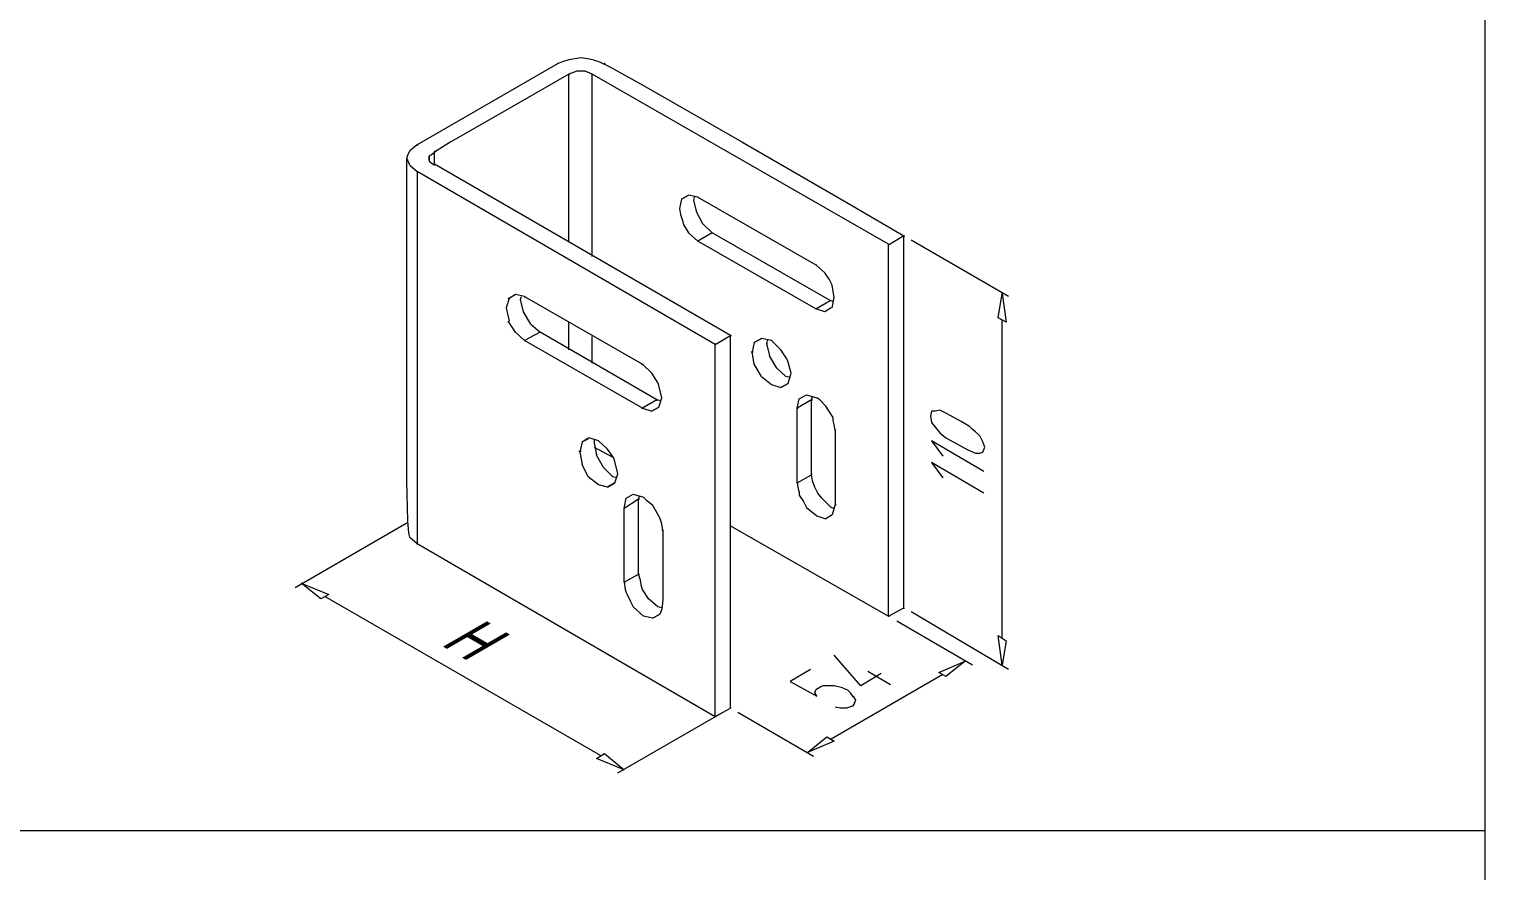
# Model space of a CAD drawing. Extents: x -37 to 4620, y -49 to 348.
# Drawn here: x 2997.7 to 3061, y 188.2 to 224.8 of the extents above; entities that cross this region are included whole.
import ezdxf

# ---------------------------------------------------------------- set-up
doc = ezdxf.new("R2010")
doc.units = 0
doc.header["$LTSCALE"] = 5
doc.layers.get('0').update_dxf_attribs({"linetype": 'CONTINUOUS', "lineweight": 30})
for name, color, linetype, lineweight in [('4', 160, 'CONTINUOUS', 18), ('Dimentions', 5, 'CONTINUOUS', 15), ('Рамки', 1, 'CONTINUOUS', 15)]:
    doc.layers.add(name, color=color, linetype=linetype, lineweight=lineweight)
doc.styles.add('15', font='russ.shx', dxfattribs={"width": 0.7, "height": 15})

msp = doc.modelspace()

# ---------------------------------------------------------------- linework, layer by layer
at = {"color": 7, "lineweight": 18}
for p, q in [((3021.393, 223.538, 0.008), (3021.126, 223.494, 0.008)), ((3021.661, 223.583, 0.008), (3021.393, 223.538, 0.008)), ((3021.928, 223.538, 0.008), (3021.661, 223.583, 0.008)), ((3022.196, 223.494, 0.008), (3021.928, 223.538, 0.008)), ((3020.636, 223.315, 0.008), (3014.529, 219.794, 0.008)), ((3021.126, 222.87, 0.008), (3017.961, 221.042, 0.008)), ((3020.858, 223.405, 0.008), (3020.636, 223.315, 0.008)), ((3020.636, 223.36, 0.008), (3020.636, 223.315, 0.008)), ((3021.126, 223.494, 0.008), (3020.858, 223.405, 0.008)), ((3021.483, 223.003, 0.008), (3021.126, 222.87, 0.008)), ((3021.126, 215.559, 0.008), (3021.126, 222.87, 0.008)), ((3021.126, 222.87, 0.008), (3021.171, 222.87, 0.008)), ((3021.839, 223.003, 0.008), (3021.483, 223.003, 0.008)), ((3022.151, 222.87, 0.008), (3021.839, 223.003, 0.008)), ((3035.033, 215.47, 0.008), (3022.151, 222.87, 0.008)), ((3022.151, 214.935, 0.008), (3022.151, 222.87, 0.008)), ((3022.151, 222.87, 0.008), (3022.196, 222.87, 0.008)), ((3022.196, 223.494, 0.008), (3022.463, 223.405, 0.008)), ((3022.463, 223.405, 0.008), (3022.909, 223.182, 0.008)), ((3022.686, 223.36, 0.008), (3022.686, 223.315, 0.008)), ((3022.909, 223.182, 0.008), (3024.38, 222.379, 0.008)), ((3024.38, 222.379, 0.008), (3028.659, 219.928, 0.008)), ((3017.961, 221.042, 0.008), (3016, 219.928, 0.008)), ((3014.529, 219.794, 0.008), (3014.217, 219.527, 0.008)), ((3014.529, 219.794, 0.008), (3014.573, 219.794, 0.008)), ((3016, 219.928, 0.008), (3015.376, 219.527, 0.008)), ((3028.659, 219.928, 0.008), (3033.117, 217.342, 0.008)), ((3014.083, 219.215, 0.008), (3014.128, 219.348, 0.008)), ((3014.217, 218.903, 0.008), (3014.083, 219.215, 0.008)), ((3014.083, 216.05, 0.008), (3014.083, 219.215, 0.008)), ((3014.128, 219.348, 0.008), (3014.217, 219.527, 0.008)), ((3015.197, 219.393, 0.008), (3015.064, 219.304, 0.008)), ((3015.064, 219.125, 0.008), (3015.064, 219.304, 0.008)), ((3015.064, 219.304, 0.008), (3015.064, 219.081, 0.008)), ((3015.064, 219.081, 0.008), (3015.287, 218.903, 0.008)), ((3015.376, 219.527, 0.008), (3015.197, 219.393, 0.008)), ((3015.287, 219.527, 0.008), (3015.287, 219.482, 0.008)), ((3015.287, 218.947, 0.008), (3015.287, 219.482, 0.008)), ((3014.217, 218.903, 0.008), (3014.529, 218.635, 0.008)), ((3027.5, 211.102, 0.008), (3014.529, 218.635, 0.008)), ((3014.529, 218.635, 0.008), (3014.529, 202.454, 0.008)), ((3014.529, 218.635, 0.008), (3014.573, 218.635, 0.008)), ((3028.169, 211.503, 0.008), (3015.287, 218.947, 0.008)), ((3015.287, 218.947, 0.008), (3015.287, 218.903, 0.008)), ((3026.029, 217.432, 0.008), (3025.94, 217.03, 0.008)), ((3026.341, 217.61, 0.008), (3026.029, 217.432, 0.008)), ((3026.029, 217.432, 0.008), (3026.341, 217.61, 0.008)), ((3026.341, 217.61, 0.008), (3026.029, 217.432, 0.008)), ((3026.341, 217.61, 0.008), (3026.029, 217.432, 0.008)), ((3026.742, 217.521, 0.008), (3026.341, 217.61, 0.008)), ((3026.564, 217.387, 0.008), (3026.609, 217.565, 0.008)), ((3026.698, 216.852, 0.008), (3026.564, 217.387, 0.008)), ((3026.742, 217.521, 0.008), (3031.869, 214.579, 0.008)), ((3026.742, 217.521, 0.008), (3026.787, 217.521, 0.008)), ((3033.117, 217.342, 0.008), (3035.702, 215.827, 0.008)), ((3025.94, 217.03, 0.008), (3025.985, 216.763, 0.008)), ((3025.985, 216.763, 0.008), (3026.074, 216.495, 0.008)), ((3026.965, 216.362, 0.008), (3026.698, 216.852, 0.008)), ((3014.083, 210.522, 0.008), (3014.083, 216.05, 0.008)), ((3026.074, 216.495, 0.008), (3026.118, 216.317, 0.008)), ((3026.118, 216.317, 0.008), (3026.207, 216.183, 0.008)), ((3026.207, 216.183, 0.008), (3026.341, 215.961, 0.008)), ((3026.742, 215.604, 0.008), (3026.341, 215.961, 0.008)), ((3027.366, 215.961, 0.008), (3026.742, 215.604, 0.008)), ((3026.965, 216.362, 0.008), (3027.366, 215.961, 0.008)), ((3032.493, 213.019, 0.008), (3027.366, 215.961, 0.008)), ((3027.366, 215.961, 0.008), (3027.411, 215.961, 0.008)), ((3031.869, 212.662, 0.008), (3026.742, 215.604, 0.008)), ((3026.742, 215.604, 0.008), (3026.787, 215.604, 0.008)), ((3035.702, 215.827, 0.008), (3035.033, 215.426, 0.008)), ((3035.033, 199.289, 0.008), (3035.033, 215.47, 0.008)), ((3035.033, 215.47, 0.008), (3035.078, 215.47, 0.008)), ((3035.657, 215.827, 0.008), (3035.747, 215.827, 0.008)), ((3035.702, 199.646, 0.008), (3035.702, 215.827, 0.008)), ((3031.869, 214.579, 0.008), (3032.27, 214.222, 0.008)), ((3031.869, 214.579, 0.008), (3031.913, 214.579, 0.008)), ((3032.448, 213.955, 0.008), (3032.27, 214.222, 0.008)), ((3032.582, 213.687, 0.008), (3032.448, 213.955, 0.008)), ((3032.671, 213.152, 0.008), (3032.582, 213.687, 0.008)), ((3018.541, 213.108, 0.008), (3018.407, 212.707, 0.008)), ((3018.496, 213.108, 0.008), (3018.808, 213.286, 0.008)), ((3018.808, 213.286, 0.008), (3018.541, 213.108, 0.008)), ((3019.209, 213.197, 0.008), (3018.808, 213.286, 0.008)), ((3019.031, 213.063, 0.008), (3019.075, 213.197, 0.008)), ((3019.165, 212.528, 0.008), (3019.031, 213.063, 0.008)), ((3019.209, 213.197, 0.008), (3024.335, 210.255, 0.008)), ((3019.209, 213.197, 0.008), (3019.209, 213.152, 0.008)), ((3031.869, 212.662, 0.008), (3032.493, 213.019, 0.008)), ((3032.448, 213.019, 0.008), (3032.537, 213.019, 0.008)), ((3032.626, 212.974, 0.008), (3032.493, 213.019, 0.008)), ((3032.582, 212.707, 0.008), (3032.671, 213.152, 0.008)), ((3018.407, 212.707, 0.008), (3018.541, 212.127, 0.008)), ((3018.808, 211.637, 0.008), (3018.496, 212.127, 0.008)), ((3019.477, 211.993, 0.008), (3019.165, 212.528, 0.008)), ((3032.27, 212.528, 0.008), (3031.869, 212.662, 0.008)), ((3031.869, 212.662, 0.008), (3031.913, 212.662, 0.008)), ((3032.537, 212.707, 0.008), (3032.27, 212.528, 0.008)), ((3032.537, 212.707, 0.008), (3032.27, 212.528, 0.008)), ((3019.209, 211.28, 0.008), (3018.808, 211.637, 0.008)), ((3019.878, 211.637, 0.008), (3019.209, 211.28, 0.008)), ((3019.477, 211.993, 0.008), (3019.878, 211.637, 0.008)), ((3024.959, 208.695, 0.008), (3019.878, 211.637, 0.008)), ((3019.878, 211.637, 0.008), (3019.922, 211.637, 0.008)), ((3021.126, 210.879, 0.008), (3021.126, 212.083, 0.008)), ((3027.5, 211.102, 0.008), (3028.169, 211.503, 0.008)), ((3028.124, 211.503, 0.008), (3028.213, 211.503, 0.008)), ((3028.169, 195.278, 0.008), (3028.169, 211.503, 0.008)), ((3024.335, 208.338, 0.008), (3019.209, 211.28, 0.008)), ((3019.209, 211.28, 0.008), (3019.254, 211.28, 0.008)), ((3022.151, 210.3, 0.008), (3022.151, 211.458, 0.008)), ((3027.5, 211.146, 0.008), (3027.5, 211.102, 0.008)), ((3027.5, 194.921, 0.008), (3027.5, 211.102, 0.008)), ((3029.194, 211.191, 0.008), (3029.105, 210.79, 0.008)), ((3029.194, 211.191, 0.008), (3029.506, 211.369, 0.008)), ((3029.506, 211.369, 0.008), (3029.194, 211.191, 0.008)), ((3029.952, 211.28, 0.008), (3029.506, 211.369, 0.008)), ((3029.774, 211.325, 0.008), (3029.729, 211.146, 0.008)), ((3029.729, 211.146, 0.008), (3029.863, 210.612, 0.008)), ((3029.729, 211.146, 0.008), (3029.774, 211.146, 0.008)), ((3029.952, 211.28, 0.008), (3030.353, 210.879, 0.008)), ((3030.531, 210.612, 0.008), (3030.353, 210.879, 0.008)), ((3014.083, 207.67, 0.008), (3014.083, 210.522, 0.008)), ((3024.291, 210.255, 0.008), (3024.38, 210.255, 0.008)), ((3024.335, 210.255, 0.008), (3024.737, 209.854, 0.008)), ((3029.06, 210.79, 0.008), (3029.149, 210.79, 0.008)), ((3029.194, 210.255, 0.008), (3029.105, 210.79, 0.008)), ((3029.506, 209.72, 0.008), (3029.194, 210.255, 0.008)), ((3030.175, 210.077, 0.008), (3029.863, 210.612, 0.008)), ((3030.62, 210.478, 0.008), (3030.531, 210.612, 0.008)), ((3030.665, 210.344, 0.008), (3030.62, 210.478, 0.008)), ((3030.799, 209.854, 0.008), (3030.665, 210.344, 0.008)), ((3024.915, 209.586, 0.008), (3024.737, 209.854, 0.008)), ((3025.004, 209.453, 0.008), (3024.915, 209.586, 0.008)), ((3029.506, 209.72, 0.008), (3029.952, 209.363, 0.008)), ((3030.576, 209.72, 0.008), (3030.175, 210.077, 0.008)), ((3030.754, 209.675, 0.008), (3030.576, 209.72, 0.008)), ((3030.665, 209.408, 0.008), (3030.799, 209.854, 0.008)), ((3025.049, 209.319, 0.008), (3025.004, 209.453, 0.008)), ((3025.182, 208.784, 0.008), (3025.049, 209.319, 0.008)), ((3029.952, 209.363, 0.008), (3030.353, 209.23, 0.008)), ((3030.353, 209.23, 0.008), (3030.665, 209.408, 0.008)), ((3030.665, 209.408, 0.008), (3030.353, 209.23, 0.008)), ((3030.353, 209.23, 0.008), (3030.665, 209.408, 0.008)), ((3030.665, 209.408, 0.008), (3030.353, 209.23, 0.008)), ((3030.353, 209.23, 0.008), (3030.665, 209.408, 0.008)), ((3030.665, 209.408, 0.008), (3030.353, 209.23, 0.008)), ((3024.291, 208.338, 0.008), (3024.38, 208.338, 0.008)), ((3024.959, 208.695, 0.008), (3024.335, 208.338, 0.008)), ((3024.335, 208.338, 0.008), (3024.737, 208.204, 0.008)), ((3024.737, 208.204, 0.008), (3025.049, 208.383, 0.008)), ((3025.049, 208.383, 0.008), (3024.737, 208.204, 0.008)), ((3024.737, 208.204, 0.008), (3025.049, 208.383, 0.008)), ((3025.049, 208.383, 0.008), (3024.737, 208.204, 0.008)), ((3024.737, 208.204, 0.008), (3025.049, 208.383, 0.008)), ((3025.049, 208.383, 0.008), (3024.737, 208.204, 0.008)), ((3025.138, 208.65, 0.008), (3024.959, 208.695, 0.008)), ((3024.959, 208.695, 0.008), (3024.959, 208.65, 0.008)), ((3025.049, 208.383, 0.008), (3025.182, 208.784, 0.008)), ((3031.066, 208.338, 0.008), (3031.155, 208.739, 0.008)), ((3031.69, 208.695, 0.008), (3031.066, 208.338, 0.008)), ((3031.066, 205.084, 0.008), (3031.066, 208.338, 0.008)), ((3031.066, 208.338, 0.008), (3031.111, 208.338, 0.008)), ((3031.155, 208.739, 0.008), (3031.467, 208.918, 0.008)), ((3031.155, 208.739, 0.008), (3031.467, 208.918, 0.008)), ((3031.467, 208.918, 0.008), (3031.913, 208.784, 0.008)), ((3031.69, 208.695, 0.008), (3031.735, 208.829, 0.008)), ((3031.69, 205.441, 0.008), (3031.69, 208.695, 0.008)), ((3031.69, 208.695, 0.008), (3031.735, 208.695, 0.008)), ((3032.047, 208.695, 0.008), (3031.913, 208.784, 0.008)), ((3032.314, 208.427, 0.008), (3032.047, 208.695, 0.008)), ((3032.626, 207.937, 0.008), (3032.314, 208.427, 0.008)), ((3014.083, 205.173, 0.008), (3014.083, 207.67, 0.008)), ((3032.626, 207.803, 0.008), (3032.626, 207.937, 0.008)), ((3032.671, 207.625, 0.008), (3032.626, 207.803, 0.008)), ((3036.906, 208.204, 0.008), (3036.861, 207.982, 0.008)), ((3036.861, 207.982, 0.008), (3036.906, 207.714, 0.008)), ((3037.084, 208.204, 0.008), (3036.906, 208.204, 0.008)), ((3036.906, 207.714, 0.008), (3037.084, 207.491, 0.008)), ((3021.705, 206.867, 0.008), (3021.973, 207.046, 0.008)), ((3022.017, 207.046, 0.008), (3021.705, 206.867, 0.008)), ((3022.419, 206.912, 0.008), (3022.017, 207.046, 0.008)), ((3032.715, 207.358, 0.008), (3032.671, 207.625, 0.008)), ((3032.715, 207.402, 0.008), (3032.715, 207.358, 0.008)), ((3032.715, 207.358, 0.008), (3032.715, 204.148, 0.008)), ((3021.572, 206.466, 0.008), (3021.661, 206.466, 0.008)), ((3021.705, 206.867, 0.008), (3021.616, 206.421, 0.008)), ((3021.616, 206.421, 0.008), (3021.705, 205.887, 0.008)), ((3021.973, 207.001, 0.008), (3021.705, 206.867, 0.008)), ((3021.705, 206.867, 0.008), (3021.973, 207.001, 0.008)), ((3022.24, 206.956, 0.008), (3022.24, 206.823, 0.008)), ((3022.24, 206.823, 0.008), (3022.329, 206.288, 0.008)), ((3022.24, 206.823, 0.008), (3022.24, 206.778, 0.008)), ((3022.24, 206.644, 0.008), (3023.043, 206.199, 0.008)), ((3022.419, 206.912, 0.008), (3022.82, 206.555, 0.008)), ((3022.998, 206.288, 0.008), (3022.82, 206.555, 0.008)), ((3021.973, 205.352, 0.008), (3021.705, 205.887, 0.008)), ((3022.641, 205.753, 0.008), (3022.329, 206.288, 0.008)), ((3023.087, 206.154, 0.008), (3022.998, 206.288, 0.008)), ((3023.132, 206.02, 0.008), (3023.087, 206.154, 0.008)), ((3023.266, 205.485, 0.008), (3023.132, 206.02, 0.008)), ((3014.128, 203.435, 0.008), (3014.083, 205.173, 0.008)), ((3022.419, 204.995, 0.008), (3021.973, 205.352, 0.008)), ((3023.043, 205.352, 0.008), (3022.641, 205.753, 0.008)), ((3023.221, 205.307, 0.008), (3023.043, 205.352, 0.008)), ((3023.132, 205.084, 0.008), (3023.266, 205.485, 0.008)), ((3031.066, 205.084, 0.008), (3031.69, 205.441, 0.008)), ((3031.69, 205.485, 0.008), (3031.69, 205.441, 0.008)), ((3031.735, 205.173, 0.008), (3031.69, 205.441, 0.008)), ((3031.824, 204.906, 0.008), (3031.735, 205.173, 0.008)), ((3022.82, 204.906, 0.008), (3022.419, 204.995, 0.008)), ((3022.82, 204.906, 0.008), (3023.132, 205.084, 0.008)), ((3023.132, 205.084, 0.008), (3022.82, 204.906, 0.008)), ((3022.82, 204.906, 0.008), (3023.132, 205.084, 0.008)), ((3023.132, 205.084, 0.008), (3022.82, 204.906, 0.008)), ((3022.82, 204.906, 0.008), (3023.132, 205.084, 0.008)), ((3023.132, 205.084, 0.008), (3022.82, 204.906, 0.008)), ((3023.622, 204.416, 0.008), (3023.934, 204.594, 0.008)), ((3023.622, 204.416, 0.008), (3023.934, 204.594, 0.008)), ((3023.934, 204.594, 0.008), (3024.38, 204.46, 0.008)), ((3024.157, 204.371, 0.008), (3024.202, 204.505, 0.008)), ((3031.066, 205.084, 0.008), (3031.111, 204.817, 0.008)), ((3031.066, 205.084, 0.008), (3031.111, 205.084, 0.008)), ((3031.111, 204.817, 0.008), (3031.155, 204.683, 0.008)), ((3031.155, 204.683, 0.008), (3031.155, 204.549, 0.008)), ((3031.155, 204.549, 0.008), (3031.334, 204.282, 0.008)), ((3031.958, 204.638, 0.008), (3031.824, 204.906, 0.008)), ((3032.136, 204.416, 0.008), (3031.958, 204.638, 0.008)), ((3023.533, 203.97, 0.008), (3023.622, 204.416, 0.008)), ((3024.157, 204.371, 0.008), (3023.533, 203.97, 0.008)), ((3023.533, 204.014, 0.008), (3023.533, 203.97, 0.008)), ((3023.533, 200.76, 0.008), (3023.533, 203.97, 0.008)), ((3024.157, 201.117, 0.008), (3024.157, 204.371, 0.008)), ((3024.157, 204.371, 0.008), (3024.202, 204.371, 0.008)), ((3024.514, 204.326, 0.008), (3024.38, 204.46, 0.008)), ((3024.781, 204.104, 0.008), (3024.514, 204.326, 0.008)), ((3025.093, 203.569, 0.008), (3024.781, 204.104, 0.008)), ((3031.334, 204.282, 0.008), (3031.467, 204.014, 0.008)), ((3031.467, 204.014, 0.008), (3031.913, 203.658, 0.008)), ((3032.537, 204.014, 0.008), (3032.136, 204.416, 0.008)), ((3032.671, 203.97, 0.008), (3032.537, 204.014, 0.008)), ((3032.715, 204.148, 0.008), (3032.582, 203.702, 0.008)), ((3032.715, 204.148, 0.008), (3032.76, 204.148, 0.008)), ((3014.172, 202.9, 0.008), (3014.128, 203.435, 0.008)), ((3025.138, 203.435, 0.008), (3025.093, 203.569, 0.008)), ((3025.182, 203.301, 0.008), (3025.138, 203.435, 0.008)), ((3025.227, 203.034, 0.008), (3025.182, 203.301, 0.008)), ((3031.913, 203.658, 0.008), (3032.314, 203.524, 0.008)), ((3032.582, 203.702, 0.008), (3032.314, 203.524, 0.008)), ((3032.582, 203.702, 0.008), (3032.314, 203.524, 0.008)), ((3014.217, 202.722, 0.008), (3014.172, 202.9, 0.008)), ((3014.217, 202.722, 0.008), (3014.529, 202.454, 0.008)), ((3025.182, 203.034, 0.008), (3025.227, 203.034, 0.008)), ((3025.227, 203.034, 0.008), (3025.227, 201.117, 0.008)), ((3028.169, 203.212, 0.008), (3035.033, 199.289, 0.008)), ((3014.529, 202.454, 0.008), (3027.5, 194.921, 0.008)), ((3014.529, 202.454, 0.008), (3014.529, 202.41, 0.008)), ((3023.533, 200.76, 0.008), (3024.157, 201.117, 0.008)), ((3023.533, 200.76, 0.008), (3023.578, 200.448, 0.008)), ((3023.533, 200.76, 0.008), (3023.578, 200.76, 0.008)), ((3024.246, 200.85, 0.008), (3024.157, 201.117, 0.008)), ((3024.157, 201.117, 0.008), (3024.202, 201.117, 0.008)), ((3024.291, 200.582, 0.008), (3024.246, 200.85, 0.008)), ((3025.227, 201.117, 0.008), (3025.227, 200.538, 0.008)), ((3023.578, 200.448, 0.008), (3023.622, 200.315, 0.008)), ((3023.622, 200.315, 0.008), (3023.667, 200.226, 0.008)), ((3023.667, 200.226, 0.008), (3023.8, 199.958, 0.008)), ((3024.335, 200.448, 0.008), (3024.291, 200.582, 0.008)), ((3024.424, 200.315, 0.008), (3024.335, 200.448, 0.008)), ((3024.603, 200.047, 0.008), (3024.424, 200.315, 0.008)), ((3025.227, 200.538, 0.008), (3025.227, 200.003, 0.008)), ((3023.8, 199.958, 0.008), (3023.934, 199.691, 0.008)), ((3024.38, 199.289, 0.008), (3023.934, 199.691, 0.008)), ((3025.004, 199.691, 0.008), (3024.603, 200.047, 0.008)), ((3025.182, 199.646, 0.008), (3025.004, 199.691, 0.008)), ((3025.138, 199.468, 0.008), (3025.093, 199.379, 0.008)), ((3025.182, 199.602, 0.008), (3025.138, 199.468, 0.008)), ((3025.227, 200.003, 0.008), (3025.182, 199.602, 0.008)), ((3025.182, 199.78, 0.008), (3025.227, 199.78, 0.008)), ((3035.033, 199.289, 0.008), (3035.702, 199.646, 0.008)), ((3035.702, 199.646, 0.008), (3035.702, 199.602, 0.008)), ((3024.781, 199.2, 0.008), (3024.38, 199.289, 0.008)), ((3025.093, 199.379, 0.008), (3024.781, 199.2, 0.008)), ((3024.781, 199.2, 0.008), (3025.093, 199.379, 0.008)), ((3025.093, 199.379, 0.008), (3024.781, 199.2, 0.008)), ((3024.781, 199.2, 0.008), (3025.093, 199.379, 0.008)), ((3024.781, 199.2, 0.008), (3025.093, 199.379, 0.008)), ((3025.093, 199.379, 0.008), (3024.781, 199.2, 0.008)), ((3035.033, 199.289, 0.008), (3035.078, 199.289, 0.008)), ((3027.5, 194.921, 0.008), (3028.169, 195.278, 0.008)), ((3028.169, 195.322, 0.008), (3028.169, 195.278, 0.008)), ((3027.5, 194.921, 0.008), (3027.545, 194.921, 0.008))]:
    msp.add_line(p, q, dxfattribs=at)
at = {"layer": 'Dimentions', "ltscale": 50}
for p, q in [((3040.249, 213.197, 0.008), (3036.014, 215.649, 0.008)), ((3039.803, 212.261, 0.008), (3039.981, 213.331, 0.008)), ((3039.981, 213.331, 0.008), (3040.159, 212.083, 0.008)), ((3040.159, 212.083, 0.008), (3039.803, 212.261, 0.008)), ((3039.981, 198.309, 0.008), (3039.981, 212.172, 0.008)), ((3037.262, 208.249, 0.008), (3037.084, 208.204, 0.008)), ((3037.53, 208.115, 0.008), (3037.262, 208.249, 0.008)), ((3038.198, 207.759, 0.008), (3037.53, 208.115, 0.008)), ((3038.555, 207.536, 0.008), (3038.198, 207.759, 0.008)), ((3037.084, 207.491, 0.008), (3037.262, 207.268, 0.008)), ((3037.262, 207.268, 0.008), (3037.53, 207.046, 0.008)), ((3037.53, 207.046, 0.008), (3038.51, 206.511, 0.008)), ((3038.689, 207.402, 0.008), (3038.555, 207.536, 0.008)), ((3038.822, 207.313, 0.008), (3038.689, 207.402, 0.008)), ((3039.001, 207.135, 0.008), (3038.822, 207.313, 0.008)), ((3039.134, 206.867, 0.008), (3039.001, 207.135, 0.008)), ((3039.179, 205.575, 0.008), (3036.906, 206.912, 0.008)), ((3036.906, 206.912, 0.008), (3037.396, 206.243, 0.008)), ((3038.51, 206.511, 0.008), (3038.822, 206.377, 0.008)), ((3039.001, 206.377, 0.008), (3039.134, 206.421, 0.008)), ((3039.223, 206.644, 0.008), (3039.134, 206.867, 0.008)), ((3039.134, 206.421, 0.008), (3039.223, 206.644, 0.008)), ((3039.179, 204.638, 0.008), (3036.906, 205.976, 0.008)), ((3036.906, 205.976, 0.008), (3037.396, 205.307, 0.008)), ((3038.822, 206.377, 0.008), (3039.001, 206.377, 0.008)), ((3009.224, 200.538, 0.008), (3014.083, 203.346, 0.008)), ((3010.339, 200.047, 0.008), (3009.492, 200.716, 0.008)), ((3009.492, 200.716, 0.008), (3010.695, 200.226, 0.008)), ((3010.695, 200.226, 0.008), (3010.339, 200.047, 0.008)), ((3022.508, 193.227, 0.008), (3010.517, 200.136, 0.008)), ((3040.249, 196.972, 0.008), (3036.014, 199.468, 0.008)), ((3038.689, 197.15, 0.008), (3035.39, 199.067, 0.008)), ((3039.803, 198.443, 0.008), (3040.159, 198.22, 0.008)), ((3039.981, 197.15, 0.008), (3039.803, 198.443, 0.008)), ((3040.159, 198.22, 0.008), (3039.981, 197.15, 0.008)), ((3033.83, 196.258, 0.008), (3032.671, 197.596, 0.008)), ((3031.646, 196.972, 0.008), (3030.754, 196.437, 0.008)), ((3037.218, 196.838, 0.008), (3038.376, 197.328, 0.008)), ((3038.376, 197.328, 0.008), (3037.53, 196.66, 0.008)), ((3030.754, 196.437, 0.008), (3031.913, 195.813, 0.008)), ((3037.396, 196.749, 0.008), (3032.537, 193.94, 0.008)), ((3034.721, 196.793, 0.008), (3033.83, 196.258, 0.008)), ((3035.123, 196.303, 0.008), (3034.142, 196.882, 0.008)), ((3037.53, 196.66, 0.008), (3037.218, 196.838, 0.008)), ((3031.824, 195.946, 0.008), (3031.869, 196.08, 0.008)), ((3031.913, 195.813, 0.008), (3031.824, 195.946, 0.008)), ((3032.091, 196.214, 0.008), (3031.869, 196.08, 0.008)), ((3032.181, 196.258, 0.008), (3032.091, 196.214, 0.008)), ((3032.314, 196.258, 0.008), (3032.181, 196.258, 0.008)), ((3032.671, 196.258, 0.008), (3032.314, 196.258, 0.008)), ((3033.027, 196.169, 0.008), (3032.671, 196.258, 0.008)), ((3033.027, 196.169, 0.008), (3033.25, 196.08, 0.008)), ((3033.384, 195.946, 0.008), (3033.25, 196.08, 0.008)), ((3033.518, 195.768, 0.008), (3033.384, 195.946, 0.008)), ((3033.607, 195.634, 0.008), (3033.518, 195.813, 0.008)), ((3023.266, 192.47, 0.008), (3027.812, 195.099, 0.008)), ((3031.779, 193.183, 0.008), (3028.481, 195.099, 0.008)), ((3032.938, 195.278, 0.008), (3032.715, 195.322, 0.008)), ((3033.206, 195.278, 0.008), (3032.938, 195.278, 0.008)), ((3033.473, 195.367, 0.008), (3033.206, 195.278, 0.008)), ((3033.562, 195.501, 0.008), (3033.473, 195.367, 0.008)), ((3033.562, 195.501, 0.008), (3033.607, 195.634, 0.008)), ((3031.512, 193.361, 0.008), (3032.359, 194.03, 0.008)), ((3032.671, 193.851, 0.008), (3031.512, 193.361, 0.008)), ((3032.359, 194.03, 0.008), (3032.671, 193.851, 0.008)), ((3022.329, 193.094, 0.008), (3022.686, 193.316, 0.008)), ((3022.686, 193.316, 0.008), (3023.533, 192.603, 0.008)), ((3023.533, 192.603, 0.008), (3022.329, 193.094, 0.008))]:
    msp.add_line(p, q, dxfattribs=at)
at = {"layer": 'Рамки', "linetype": 'Continuous'}
for p, q in [((3060.972, 280.851, 0.008), (3060.972, 141.275, 0.008)), ((2960.197, 189.959, 0.008), (3060.968, 189.959, 0.008))]:
    msp.add_line(p, q, dxfattribs=at)

# ---------------------------------------------------------------- texts
at = {"layer": '4', "extrusion": (-8.3e-15, 0.816497, 0.57735), "insert": (3017.115, 198.223, -9.283), "char_height": 2.7, "attachment_point": 5, "text_direction": (0.707107, -0.408248, 0.57735), "style": '15'}
msp.add_mtext('\\A1;Н', dxfattribs=at)

doc.saveas('drawing.dxf')
